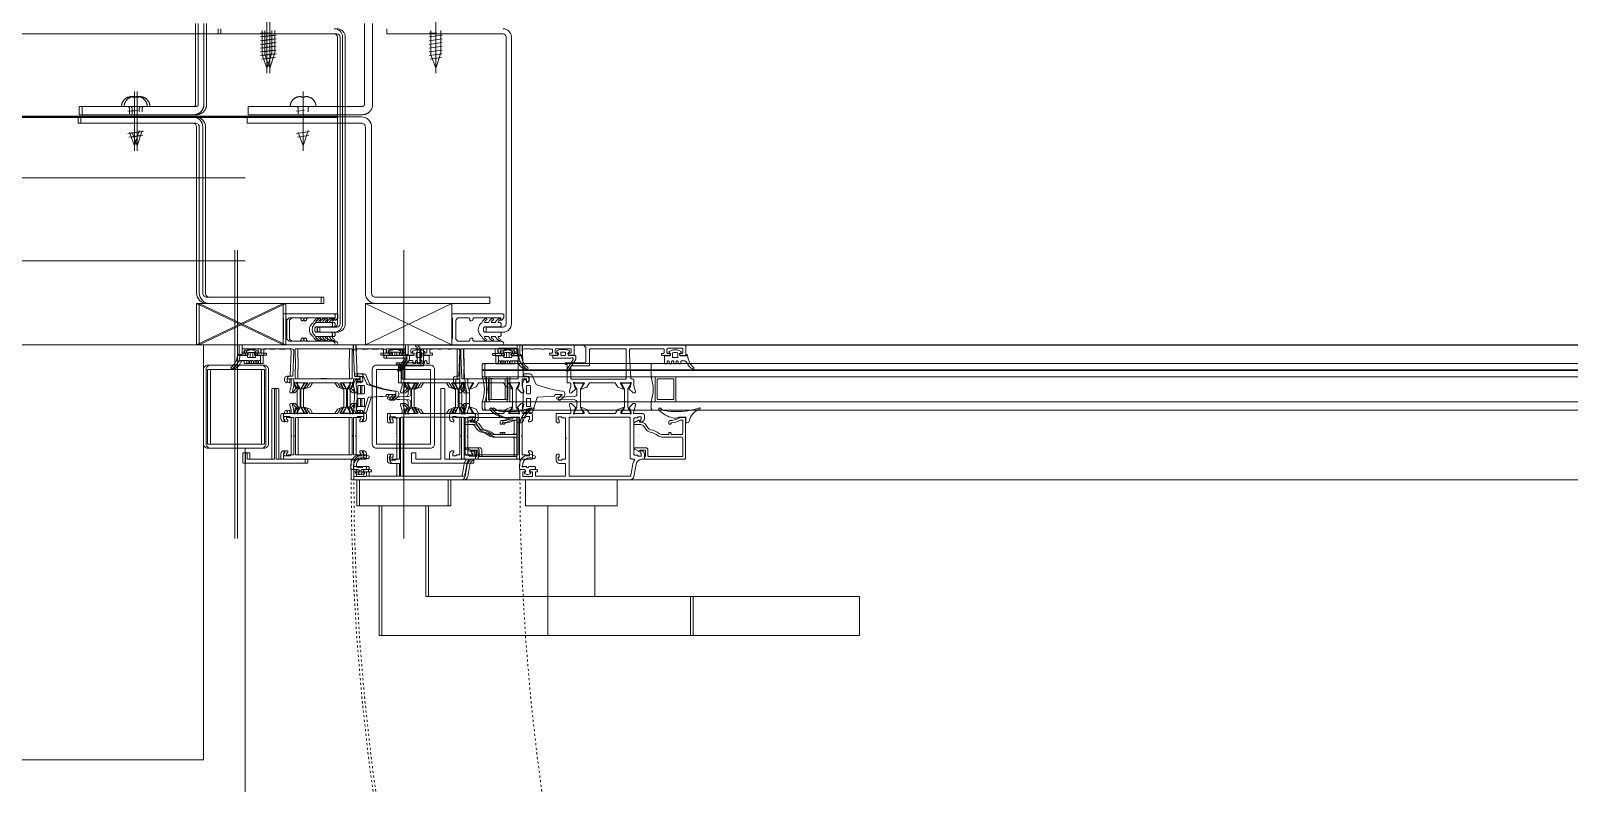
# Model space of a CAD drawing. Extents: x -1133 to 23780, y -1311 to 8245.
# Drawn here: x 20236.7 to 20310.8, y 2803.9 to 2840.2 of the extents above; entities that cross this region are included whole.
import ezdxf

# ---------------------------------------------------------------- set-up
doc = ezdxf.new("R2010")
doc.units = 0
doc.header["$MEASUREMENT"] = 0
doc.linetypes.add('DOT2', pattern=[0.125, 0, -0.125])
doc.layers.get('0').update_dxf_attribs({"color": 9, "lineweight": 9})
for name, color, linetype, lineweight in [('00', 9, 'Continuous', 9), ('06D', 9, 'Continuous', 9), ('10', 9, 'Continuous', 9), ('14', 9, 'Continuous', 9), ('15', 9, 'Continuous', 9), ('20', 9, 'DOT2', 9), ('33', 9, 'BATTING', 9), ('40B', 9, 'Continuous', 9), ('cam s', 8, 'Continuous', 9), ('profiller', 8, 'Continuous', 9)]:
    doc.layers.add(name, color=color, linetype=linetype, lineweight=lineweight)
doc.linetypes.add('BATTING', pattern='A,0.0001,-0.1,[134,ltypeshp.shx,S=0.1,R=0,X=-0.1,Y=0],-0.2,[134,ltypeshp.shx,S=0.1,R=180,X=0.1,Y=0],-0.1', length=0.4001)

# ---------------------------------------------------------------- blocks, each defined once
blk = doc.blocks.new('dsfsfsfsf')
at = {"layer": '06D'}
for points in [[(-1654.698, -7412.497, -0.220745), (-1655.008, -7413.09, 0.651907), (-1654.952, -7413.159, 0.176952), (-1654.66, -7412.844, -0.281357), (-1654.517, -7412.756), (-1654.436, -7412.756), (-1654.422, -7412.756), (-1654.415, -7412.756), (-1654.408, -7412.758), (-1654.4, -7412.761), (-1654.393, -7412.765), (-1654.387, -7412.771), (-1654.382, -7412.777), (-1654.378, -7412.784), (-1654.375, -7412.791), (-1654.372, -7412.806), (-1654.372, -7412.882), (-1654.372, -7412.885), (-1654.372, -7412.888), (-1654.37, -7412.89), (-1654.369, -7412.893), (-1654.367, -7412.896), (-1654.364, -7412.898), (-1654.361, -7412.9), (-1654.358, -7412.901), (-1654.352, -7412.902), (-1654.272, -7412.902), (-1654.27, -7412.901), (-1654.267, -7412.901), (-1654.264, -7412.9), (-1654.261, -7412.898), (-1654.258, -7412.896), (-1654.256, -7412.893), (-1654.254, -7412.89), (-1654.253, -7412.888), (-1654.252, -7412.882), (-1654.252, -7412.806), (-1654.252, -7412.799), (-1654.25, -7412.791), (-1654.247, -7412.784), (-1654.243, -7412.777), (-1654.238, -7412.771), (-1654.231, -7412.765), (-1654.224, -7412.761), (-1654.217, -7412.758), (-1654.202, -7412.756), (-1654.195, -7412.756), (-1654.188, -7412.758), (-1654.18, -7412.761), (-1654.173, -7412.765), (-1654.167, -7412.771), (-1654.162, -7412.777), (-1654.158, -7412.784), (-1654.155, -7412.791), (-1654.152, -7412.806), (-1654.152, -7412.882), (-1654.152, -7412.885), (-1654.152, -7412.888), (-1654.15, -7412.89), (-1654.149, -7412.893), (-1654.147, -7412.896), (-1654.144, -7412.898), (-1654.141, -7412.9), (-1654.138, -7412.901), (-1654.132, -7412.902), (-1654.052, -7412.902), (-1654.05, -7412.901), (-1654.047, -7412.901), (-1654.044, -7412.9), (-1654.041, -7412.898), (-1654.038, -7412.896), (-1654.036, -7412.893), (-1654.034, -7412.89), (-1654.033, -7412.888), (-1654.032, -7412.882), (-1654.032, -7412.806), (-1654.032, -7412.799), (-1654.03, -7412.791), (-1654.027, -7412.784), (-1654.023, -7412.777), (-1654.018, -7412.771), (-1654.011, -7412.765), (-1654.004, -7412.761), (-1653.997, -7412.758), (-1653.982, -7412.756), (-1653.975, -7412.756), (-1653.968, -7412.758), (-1653.96, -7412.761), (-1653.953, -7412.765), (-1653.947, -7412.771), (-1653.942, -7412.777), (-1653.938, -7412.784), (-1653.935, -7412.791), (-1653.932, -7412.806), (-1653.932, -7412.882), (-1653.932, -7412.885), (-1653.932, -7412.888), (-1653.93, -7412.89), (-1653.929, -7412.893), (-1653.927, -7412.896), (-1653.924, -7412.898), (-1653.921, -7412.9), (-1653.918, -7412.901), (-1653.912, -7412.902), (-1653.832, -7412.902), (-1653.83, -7412.901), (-1653.827, -7412.901), (-1653.824, -7412.9), (-1653.821, -7412.898), (-1653.818, -7412.896), (-1653.816, -7412.893), (-1653.814, -7412.89), (-1653.813, -7412.888), (-1653.812, -7412.882), (-1653.812, -7412.806), (-1653.812, -7412.799), (-1653.81, -7412.791), (-1653.807, -7412.784), (-1653.803, -7412.777), (-1653.798, -7412.771), (-1653.791, -7412.765), (-1653.784, -7412.761), (-1653.777, -7412.758), (-1653.762, -7412.756), (-1653.755, -7412.756), (-1653.748, -7412.758), (-1653.74, -7412.761), (-1653.733, -7412.765), (-1653.727, -7412.771), (-1653.722, -7412.777), (-1653.718, -7412.784), (-1653.715, -7412.791), (-1653.712, -7412.806), (-1653.712, -7412.882), (-1653.712, -7412.885), (-1653.712, -7412.888), (-1653.71, -7412.89), (-1653.709, -7412.893), (-1653.707, -7412.896), (-1653.704, -7412.898), (-1653.701, -7412.9), (-1653.698, -7412.901), (-1653.692, -7412.902), (-1653.612, -7412.902), (-1653.61, -7412.902), (-1653.607, -7412.901), (-1653.604, -7412.9), (-1653.601, -7412.898), (-1653.598, -7412.896), (-1653.596, -7412.893), (-1653.594, -7412.891), (-1653.593, -7412.888), (-1653.592, -7412.882), (-1653.592, -7412.544, 0.414214), (-1653.622, -7412.514), (-1653.854, -7412.514, -0.414214), (-1653.884, -7412.484), (-1653.884, -7412.419, -0.291535), (-1653.872, -7412.401), (-1653.824, -7412.38, 0.613042), (-1653.822, -7412.318), (-1653.941, -7412.255, 0.127095), (-1654.004, -7412.239), (-1654.204, -7412.239, 0.127095), (-1654.266, -7412.255), (-1654.375, -7412.312, 0.585233), (-1654.375, -7412.382), (-1654.328, -7412.406, -0.167811), (-1654.324, -7412.419), (-1654.324, -7412.484, -0.414214), (-1654.354, -7412.514), (-1654.649, -7412.514), (-1654.649, -7412.45, 0.394677), (-1654.698, -7412.497)], [(-1641.147, -7412.486, 0.220745), (-1640.837, -7413.08, -0.651907), (-1640.893, -7413.149, -0.176952), (-1641.185, -7412.833, 0.281357), (-1641.328, -7412.745), (-1641.409, -7412.745), (-1641.423, -7412.745), (-1641.43, -7412.746), (-1641.437, -7412.747), (-1641.445, -7412.75), (-1641.452, -7412.755), (-1641.458, -7412.76), (-1641.463, -7412.766), (-1641.468, -7412.773), (-1641.471, -7412.781), (-1641.473, -7412.795), (-1641.473, -7412.871), (-1641.473, -7412.874), (-1641.474, -7412.877), (-1641.475, -7412.88), (-1641.476, -7412.883), (-1641.479, -7412.885), (-1641.481, -7412.887), (-1641.484, -7412.889), (-1641.487, -7412.89), (-1641.493, -7412.891), (-1641.573, -7412.891), (-1641.576, -7412.891), (-1641.579, -7412.89), (-1641.582, -7412.889), (-1641.584, -7412.887), (-1641.587, -7412.885), (-1641.589, -7412.883), (-1641.591, -7412.88), (-1641.592, -7412.877), (-1641.593, -7412.871), (-1641.593, -7412.795), (-1641.593, -7412.788), (-1641.595, -7412.781), (-1641.598, -7412.773), (-1641.602, -7412.766), (-1641.607, -7412.76), (-1641.614, -7412.755), (-1641.621, -7412.75), (-1641.628, -7412.747), (-1641.643, -7412.745), (-1641.65, -7412.746), (-1641.657, -7412.747), (-1641.665, -7412.75), (-1641.672, -7412.755), (-1641.678, -7412.76), (-1641.683, -7412.766), (-1641.688, -7412.773), (-1641.691, -7412.781), (-1641.693, -7412.795), (-1641.693, -7412.871), (-1641.693, -7412.874), (-1641.694, -7412.877), (-1641.695, -7412.88), (-1641.696, -7412.883), (-1641.699, -7412.885), (-1641.701, -7412.887), (-1641.704, -7412.889), (-1641.707, -7412.89), (-1641.713, -7412.891), (-1641.793, -7412.891), (-1641.796, -7412.891), (-1641.799, -7412.89), (-1641.802, -7412.889), (-1641.804, -7412.887), (-1641.807, -7412.885), (-1641.809, -7412.883), (-1641.811, -7412.88), (-1641.812, -7412.877), (-1641.813, -7412.871), (-1641.813, -7412.795), (-1641.813, -7412.788), (-1641.815, -7412.781), (-1641.818, -7412.773), (-1641.822, -7412.766), (-1641.827, -7412.76), (-1641.834, -7412.755), (-1641.841, -7412.75), (-1641.848, -7412.747), (-1641.863, -7412.745), (-1641.87, -7412.746), (-1641.877, -7412.747), (-1641.885, -7412.75), (-1641.892, -7412.755), (-1641.898, -7412.76), (-1641.903, -7412.766), (-1641.908, -7412.773), (-1641.911, -7412.781), (-1641.913, -7412.795), (-1641.913, -7412.871), (-1641.913, -7412.874), (-1641.914, -7412.877), (-1641.915, -7412.88), (-1641.916, -7412.883), (-1641.919, -7412.885), (-1641.921, -7412.887), (-1641.924, -7412.889), (-1641.927, -7412.89), (-1641.933, -7412.891), (-1642.013, -7412.891), (-1642.016, -7412.891), (-1642.019, -7412.89), (-1642.022, -7412.889), (-1642.024, -7412.887), (-1642.027, -7412.885), (-1642.029, -7412.883), (-1642.031, -7412.88), (-1642.032, -7412.877), (-1642.033, -7412.871), (-1642.033, -7412.795), (-1642.033, -7412.788), (-1642.035, -7412.781), (-1642.038, -7412.773), (-1642.042, -7412.766), (-1642.047, -7412.76), (-1642.054, -7412.755), (-1642.061, -7412.75), (-1642.068, -7412.747), (-1642.083, -7412.745), (-1642.09, -7412.746), (-1642.097, -7412.747), (-1642.105, -7412.75), (-1642.112, -7412.755), (-1642.118, -7412.76), (-1642.123, -7412.766), (-1642.128, -7412.773), (-1642.131, -7412.781), (-1642.133, -7412.795), (-1642.133, -7412.871), (-1642.133, -7412.874), (-1642.134, -7412.877), (-1642.135, -7412.88), (-1642.136, -7412.883), (-1642.139, -7412.885), (-1642.141, -7412.887), (-1642.144, -7412.889), (-1642.147, -7412.89), (-1642.153, -7412.891), (-1642.233, -7412.891), (-1642.236, -7412.891), (-1642.239, -7412.89), (-1642.242, -7412.889), (-1642.244, -7412.887), (-1642.247, -7412.885), (-1642.249, -7412.883), (-1642.251, -7412.88), (-1642.252, -7412.877), (-1642.253, -7412.871), (-1642.253, -7412.533, -0.414214), (-1642.223, -7412.503), (-1641.992, -7412.503, 0.414214), (-1641.962, -7412.473), (-1641.962, -7412.408, 0.291535), (-1641.973, -7412.39), (-1642.021, -7412.37, -0.613042), (-1642.024, -7412.307), (-1641.905, -7412.244, -0.127095), (-1641.842, -7412.228), (-1641.642, -7412.228, -0.127095), (-1641.579, -7412.244), (-1641.47, -7412.302, -0.585233), (-1641.47, -7412.371), (-1641.517, -7412.396, 0.167811), (-1641.522, -7412.408), (-1641.522, -7412.473, 0.414214), (-1641.492, -7412.503), (-1641.197, -7412.503), (-1641.197, -7412.44, -0.394677), (-1641.147, -7412.486)], [(-1646.743, -7414.953, -0.081633), (-1646.743, -7413.973), (-1646.743, -7413.893, 0.104779), (-1646.759, -7413.82), (-1646.819, -7413.684, 0.296563), (-1646.837, -7413.673), (-1646.903, -7413.673, 0.414214), (-1646.933, -7413.703), (-1646.933, -7413.738, -0.414214), (-1646.958, -7413.763), (-1647.038, -7413.763, -0.414214), (-1647.063, -7413.738), (-1647.063, -7413.548, -0.414214), (-1647.028, -7413.513), (-1646.813, -7413.513, 0.414214), (-1646.793, -7413.493), (-1646.793, -7413.403, 0.414214), (-1646.813, -7413.383), (-1647.103, -7413.383, 0.285747), (-1647.193, -7413.438), (-1647.384, -7413.867, -0.189764), (-1647.438, -7413.916, -0.061836), (-1648.695, -7414.223, 0.380587), (-1648.783, -7414.323), (-1648.783, -7414.403, 0.203536), (-1648.753, -7414.474), (-1648.565, -7414.656, 0.999219), (-1648.482, -7414.569), (-1648.633, -7414.423, -0.950364), (-1648.635, -7414.383, -0.068684), (-1648.335, -7414.393, -0.364538), (-1648.293, -7414.443, 0.394287), (-1648.275, -7414.462), (-1647.472, -7414.518, -0.309555), (-1647.45, -7414.535), (-1647.231, -7415.237, 0.328426), (-1647.183, -7415.273), (-1647.088, -7415.273, 0.414214), (-1647.063, -7415.248), (-1647.063, -7415.188, -0.414214), (-1647.038, -7415.163), (-1646.958, -7415.163, -0.414214), (-1646.933, -7415.188), (-1646.933, -7415.223, 0.414214), (-1646.903, -7415.253), (-1646.837, -7415.253, 0.296563), (-1646.819, -7415.241), (-1646.759, -7415.106, 0.104779), (-1646.743, -7415.033), (-1646.743, -7414.953)]]:
    blk.add_lwpolyline(points, format="xyb", dxfattribs=at)
for points in [[(-1648.421, -7412.503, -0.414214), (-1648.456, -7412.468), (-1648.456, -7412.388, -0.186103), (-1648.452, -7412.378), (-1648.412, -7412.336, 0.501687), (-1648.423, -7412.272), (-1648.512, -7412.227, 0.118551), (-1648.591, -7412.208), (-1648.821, -7412.208, 0.118551), (-1648.901, -7412.227), (-1648.989, -7412.272, 0.501687), (-1649, -7412.336), (-1648.96, -7412.378, -0.186103), (-1648.956, -7412.388), (-1648.956, -7412.468, -0.414214), (-1648.991, -7412.503), (-1649.271, -7412.503, 0.414214), (-1649.311, -7412.543), (-1649.311, -7412.688, 0.176484), (-1649.3, -7412.72), (-1648.927, -7413.254, 0.940455), (-1648.863, -7413.206), (-1649.181, -7412.701, -0.992608), (-1649.081, -7412.635), (-1648.241, -7412.635, 0.414214), (-1648.201, -7412.595), (-1648.201, -7412.543, 0.414214), (-1648.241, -7412.503)], [(-1654.209, -7412.372, 0.359904), (-1654.234, -7412.402), (-1654.234, -7412.578, 0.414214), (-1654.204, -7412.608), (-1654.004, -7412.608, 0.414214), (-1653.974, -7412.578), (-1653.974, -7412.402, 0.359904), (-1653.998, -7412.372, 0.094739)], [(-1648.616, -7412.498, 0.414214), (-1648.591, -7412.473), (-1648.591, -7412.373, 0.414214), (-1648.616, -7412.348), (-1648.796, -7412.348, 0.414214), (-1648.821, -7412.373), (-1648.821, -7412.473, 0.414214), (-1648.796, -7412.498)], [(-1641.657, -7412.362, -0.359904), (-1641.633, -7412.391), (-1641.633, -7412.567, -0.414214), (-1641.663, -7412.597), (-1641.863, -7412.597, -0.414214), (-1641.893, -7412.567), (-1641.893, -7412.391, -0.359904), (-1641.868, -7412.362, -0.094739)], [(-1651.837, -7414.092), (-1651.944, -7413.905, -0.131652), (-1651.948, -7413.89), (-1651.948, -7413.865, -0.414214), (-1651.918, -7413.835), (-1651.558, -7413.835, -0.414214), (-1651.528, -7413.865), (-1651.528, -7413.89, -0.131652), (-1651.532, -7413.905), (-1651.64, -7414.092, 0.131652), (-1651.653, -7414.142), (-1651.653, -7414.988, 0.131652), (-1651.64, -7415.038), (-1651.532, -7415.224, -0.131652), (-1651.528, -7415.239), (-1651.528, -7415.265, -0.414214), (-1651.558, -7415.295), (-1651.918, -7415.295, -0.414214), (-1651.948, -7415.265), (-1651.948, -7415.239, -0.131652), (-1651.944, -7415.224), (-1651.837, -7415.038, 0.131652), (-1651.823, -7414.988), (-1651.823, -7414.142, 0.131652)], [(-1649.271, -7414.647, 0.403142), (-1649.367, -7414.747), (-1649.367, -7414.988, 0.131652), (-1649.353, -7415.038), (-1649.246, -7415.224, -0.131652), (-1649.242, -7415.239), (-1649.242, -7415.265, -0.414214), (-1649.272, -7415.295), (-1649.632, -7415.295, -0.414214), (-1649.662, -7415.265), (-1649.662, -7415.239, -0.131652), (-1649.658, -7415.224), (-1649.55, -7415.038, 0.131652), (-1649.537, -7414.988), (-1649.537, -7414.142, 0.131652), (-1649.55, -7414.092), (-1649.658, -7413.905, -0.131652), (-1649.662, -7413.89), (-1649.662, -7413.865, -0.414214), (-1649.632, -7413.835), (-1649.272, -7413.835, -0.414214), (-1649.242, -7413.865), (-1649.242, -7413.89, -0.131652), (-1649.246, -7413.905), (-1649.353, -7414.092, 0.131652), (-1649.367, -7414.142), (-1649.367, -7414.383, 0.403142), (-1649.271, -7414.482), (-1648.415, -7414.515, -0.962756), (-1648.415, -7414.615)], [(-1647.133, -7414.321, 0.414214), (-1647.103, -7414.351), (-1646.973, -7414.351, 0.414214), (-1646.943, -7414.321), (-1646.943, -7413.981, 0.414214), (-1646.973, -7413.951), (-1647.103, -7413.951, 0.414214), (-1647.133, -7413.981)], [(-1646.271, -7414.978, 0.131652), (-1646.258, -7415.028), (-1646.151, -7415.215, -0.131652), (-1646.146, -7415.23), (-1646.146, -7415.255, -0.414214), (-1646.176, -7415.285), (-1646.536, -7415.285, -0.414214), (-1646.566, -7415.255), (-1646.566, -7415.23, -0.131652), (-1646.562, -7415.215), (-1646.455, -7415.028, 0.131652), (-1646.441, -7414.978), (-1646.441, -7414.132, 0.131652), (-1646.455, -7414.082), (-1646.562, -7413.895, -0.131652), (-1646.566, -7413.88), (-1646.566, -7413.855, -0.414214), (-1646.536, -7413.825), (-1646.176, -7413.825, -0.414214), (-1646.146, -7413.855), (-1646.146, -7413.88, -0.131652), (-1646.151, -7413.895), (-1646.258, -7414.082, 0.131652), (-1646.271, -7414.132)], [(-1644.201, -7414.978, -0.131652), (-1644.214, -7415.028), (-1644.322, -7415.215, 0.131652), (-1644.326, -7415.23), (-1644.326, -7415.255, 0.414214), (-1644.296, -7415.285), (-1643.936, -7415.285, 0.414214), (-1643.906, -7415.255), (-1643.906, -7415.23, 0.131652), (-1643.91, -7415.215), (-1644.017, -7415.028, -0.131652), (-1644.031, -7414.978), (-1644.031, -7414.132, -0.131652), (-1644.017, -7414.082), (-1643.91, -7413.895, 0.131652), (-1643.906, -7413.88), (-1643.906, -7413.855, 0.414214), (-1643.936, -7413.825), (-1644.296, -7413.825, 0.414214), (-1644.326, -7413.855), (-1644.326, -7413.88, 0.131652), (-1644.322, -7413.895), (-1644.214, -7414.082, -0.131652), (-1644.201, -7414.132)], [(-1654.611, -7415.505), (-1654.611, -7415.725, -0.414214), (-1654.641, -7415.755), (-1654.679, -7415.755, -0.356389), (-1654.777, -7415.675, 0.262181), (-1655.291, -7415.082, -0.316752), (-1655.311, -7415.054, -0.499585), (-1655.272, -7415.025, 0.048291), (-1654.717, -7415.166, 0.086497), (-1653.618, -7415.163, 0.16681), (-1653.39, -7415.052, -0.169383), (-1653.37, -7415.038), (-1653.357, -7415.035, -0.513067), (-1653.31, -7415.101, -0.159858), (-1653.885, -7415.481, -0.178819), (-1654.251, -7415.499), (-1654.271, -7415.488, 0.13005), (-1654.32, -7415.475), (-1654.581, -7415.475, 0.414214)], [(-1647.133, -7414.941, 0.414214), (-1647.103, -7414.971), (-1646.973, -7414.971, 0.414214), (-1646.943, -7414.941), (-1646.943, -7414.601, 0.414214), (-1646.973, -7414.571), (-1647.103, -7414.571, 0.414214), (-1647.133, -7414.601)], [(-1646.837, -7418.126), (-1646.897, -7418.126), (-1646.897, -7418.046, -0.236068), (-1646.817, -7418.006), (-1646.652, -7418.006, 0.414214), (-1646.602, -7417.956), (-1646.602, -7417.785, 0.557109), (-1647.325, -7417.337, 0.284432), (-1647.367, -7417.404, 0.557109), (-1647.258, -7417.471, -0.59685), (-1646.755, -7417.826, -2.161979), (-1646.789, -7417.856), (-1646.932, -7417.856, -1), (-1647.052, -7417.856), (-1647.317, -7417.856, 0.414214), (-1647.367, -7417.906), (-1647.367, -7417.956, 0.414214), (-1647.317, -7418.006), (-1647.167, -7418.006, -0.236068), (-1647.087, -7418.046), (-1647.087, -7418.126), (-1647.147, -7418.126), (-1647.147, -7418.16, 0.323522), (-1647.112, -7418.207), (-1647.019, -7418.238, 0.019238), (-1647.012, -7418.24), (-1646.972, -7418.24, 0.019238), (-1646.964, -7418.238), (-1646.871, -7418.207, 0.323522), (-1646.837, -7418.16)]]:
    blk.add_lwpolyline(points, format="xyb", close=True, dxfattribs=at)
blk.add_arc((-1651.191, -7414.134), 1.85, 161.07536, 198.92464, dxfattribs=at)
at = {"layer": '10'}
for p, q in [((-1654.141, -7413.534), (-1654.141, -7414.734)), ((-1653.141, -7413.534), (-1653.141, -7414.734))]:
    blk.add_line(p, q, dxfattribs=at)
at = {"layer": '10', "ltscale": 0.5}
for points in [[(-1651.997, -7413.628, 0.459137), (-1651.961, -7413.6), (-1651.907, -7412.506), (-1651.907, -7412.236, 0.414214), (-1651.957, -7412.186), (-1653.537, -7412.186, 0.414214), (-1653.567, -7412.216), (-1653.567, -7412.376, 0.414214), (-1653.537, -7412.406), (-1653.437, -7412.406), (-1653.437, -7412.456, -0.414214), (-1653.487, -7412.506), (-1653.797, -7412.506, -0.414214), (-1653.867, -7412.436), (-1653.867, -7412.416, -0.414214), (-1653.857, -7412.406), (-1653.757, -7412.406, 0.414214), (-1653.707, -7412.356), (-1653.707, -7412.206, 0.414214), (-1653.757, -7412.156), (-1654.427, -7412.156, 0.414214), (-1654.477, -7412.206), (-1654.477, -7412.356, 0.414214), (-1654.427, -7412.406), (-1654.327, -7412.406, -0.414214), (-1654.317, -7412.416), (-1654.317, -7412.436, -0.414214), (-1654.387, -7412.506), (-1654.607, -7412.506, -0.414214), (-1654.617, -7412.496), (-1654.617, -7412.016, -0.414214), (-1654.607, -7412.006), (-1649.742, -7412.006, -0.535184), (-1649.719, -7412.041), (-1649.737, -7412.084), (-1649.767, -7412.084, 0.414214), (-1649.797, -7412.114), (-1649.797, -7412.826, 0.414214), (-1649.767, -7412.856), (-1648.822, -7412.856, -0.535184), (-1648.799, -7412.891), (-1648.809, -7412.916, -0.302776), (-1648.837, -7412.934), (-1648.867, -7412.934, 0.414214), (-1648.897, -7412.964), (-1648.897, -7413.796, -0.414214), (-1648.927, -7413.826), (-1649.045, -7413.826, 0.414214), (-1649.075, -7413.856), (-1649.075, -7413.972), (-1649.006, -7414.233, -0.700084), (-1649.113, -7414.308), (-1649.131, -7414.295), (-1649.302, -7414.123, -0.607471), (-1649.287, -7414.062, 0.283637), (-1649.264, -7414.041), (-1649.215, -7413.857, 1.229391), (-1649.265, -7413.826), (-1649.739, -7413.826), (-1649.577, -7414.093, -0.859449), (-1649.607, -7414.118), (-1649.852, -7414.026), (-1649.974, -7413.826), (-1651.218, -7413.826), (-1651.34, -7414.026), (-1651.585, -7414.118, -0.859449), (-1651.615, -7414.093), (-1651.453, -7413.826), (-1651.927, -7413.826, 1.229391), (-1651.977, -7413.857), (-1651.928, -7414.041, 0.283637), (-1651.906, -7414.062, -0.607471), (-1651.89, -7414.123), (-1652.061, -7414.295), (-1652.079, -7414.308, -0.700084), (-1652.187, -7414.233), (-1652.117, -7413.972), (-1652.117, -7413.726, -0.474196), (-1651.997, -7413.628)], [(-1643.316, -7415.296, -0.414222), (-1643.236, -7415.376), (-1643.236, -7415.546, -0.414214), (-1643.386, -7415.696), (-1643.426, -7415.696, -0.414214), (-1643.436, -7415.686), (-1643.436, -7415.626, -0.366034), (-1643.411, -7415.596, 0.365977), (-1643.386, -7415.566), (-1643.386, -7415.476, 0.414214), (-1643.416, -7415.446), (-1643.526, -7415.446, 0.365977), (-1643.556, -7415.471, -0.365977), (-1643.585, -7415.496), (-1643.706, -7415.496, 0.414214), (-1643.736, -7415.526), (-1643.736, -7416.366), (-1643.766, -7416.396), (-1643.736, -7416.426), (-1643.736, -7417.266, 0.414214), (-1643.706, -7417.296), (-1643.585, -7417.296, -0.365977), (-1643.556, -7417.321, 0.365977), (-1643.526, -7417.346), (-1643.416, -7417.346, 0.414214), (-1643.386, -7417.316), (-1643.386, -7417.226, 0.365977), (-1643.411, -7417.197, -0.366034), (-1643.436, -7417.167), (-1643.436, -7417.106, -0.414214), (-1643.426, -7417.096), (-1643.386, -7417.096, -0.414214), (-1643.236, -7417.246), (-1643.236, -7417.486, -0.414214), (-1643.246, -7417.496), (-1647.226, -7417.496, -0.414214), (-1647.236, -7417.486), (-1647.236, -7417.246, -0.414214), (-1647.086, -7417.096), (-1647.046, -7417.096, -0.414214), (-1647.036, -7417.106), (-1647.036, -7417.167, -0.366034), (-1647.061, -7417.197, 0.365977), (-1647.086, -7417.226), (-1647.086, -7417.316, 0.414214), (-1647.056, -7417.346), (-1646.946, -7417.346, 0.365977), (-1646.916, -7417.321, -0.365977), (-1646.887, -7417.296), (-1646.766, -7417.296, 0.414214), (-1646.736, -7417.266), (-1646.736, -7416.426), (-1646.706, -7416.396), (-1646.736, -7416.366), (-1646.736, -7415.526, 0.414214), (-1646.766, -7415.496), (-1646.887, -7415.496, -0.365977), (-1646.916, -7415.471, 0.365977), (-1646.946, -7415.446), (-1647.056, -7415.446, 0.414214), (-1647.086, -7415.476), (-1647.086, -7415.566, 0.365977), (-1647.061, -7415.596, -0.366034), (-1647.036, -7415.626), (-1647.036, -7415.686, -0.414214), (-1647.046, -7415.696), (-1647.086, -7415.696, -0.414214), (-1647.236, -7415.546), (-1647.236, -7415.376, -0.414214), (-1647.156, -7415.296), (-1647.086, -7415.296, 0.414214), (-1647.056, -7415.266), (-1647.056, -7415.246, -0.414214), (-1646.956, -7415.146), (-1646.946, -7415.146, -0.414214), (-1646.936, -7415.156), (-1646.936, -7415.266, 0.414214), (-1646.906, -7415.296), (-1646.766, -7415.296, 0.414214), (-1646.736, -7415.266), (-1646.736, -7415.151), (-1646.806, -7414.89, -0.700084), (-1646.698, -7414.815), (-1646.68, -7414.827), (-1646.509, -7415, -0.607471), (-1646.525, -7415.06, 0.283637), (-1646.547, -7415.082), (-1646.597, -7415.266, 1.229391), (-1646.546, -7415.296), (-1646.072, -7415.296), (-1646.234, -7415.032, -0.713664), (-1646.209, -7415.003), (-1645.96, -7415.097), (-1645.838, -7415.296), (-1644.634, -7415.296), (-1644.512, -7415.097), (-1644.263, -7415.003, -0.713664), (-1644.238, -7415.032), (-1644.4, -7415.296), (-1643.926, -7415.296, 1.229391), (-1643.875, -7415.266), (-1643.925, -7415.082, 0.283637), (-1643.947, -7415.06, -0.607471), (-1643.963, -7415), (-1643.792, -7414.827), (-1643.774, -7414.815, -0.700084), (-1643.666, -7414.89), (-1643.736, -7415.151), (-1643.736, -7415.266, 0.414214), (-1643.706, -7415.296), (-1643.566, -7415.296, 0.414214), (-1643.536, -7415.266), (-1643.536, -7415.156, -0.414214), (-1643.526, -7415.146), (-1643.516, -7415.146, -0.414214), (-1643.416, -7415.246), (-1643.416, -7415.266, 0.414214), (-1643.386, -7415.296), (-1643.316, -7415.296)]]:
    blk.add_lwpolyline(points, format="xyb", dxfattribs=at)
for points in [[(-1649.967, -7413.006), (-1649.127, -7413.006, -0.414214), (-1649.077, -7413.056), (-1649.077, -7413.596, -0.414214), (-1649.127, -7413.646), (-1651.687, -7413.646, -0.414214), (-1651.737, -7413.596), (-1651.737, -7412.186), (-1650.027, -7412.186, -0.414214), (-1649.977, -7412.236), (-1649.977, -7412.996, 0.414214)], [(-1648.056, -7412.196), (-1648.056, -7412.186), (-1647.789, -7412.186), (-1647.789, -7412.196), (-1647.639, -7412.196), (-1647.639, -7412.186), (-1647.309, -7412.186), (-1647.309, -7412.196), (-1647.159, -7412.196), (-1647.159, -7412.186), (-1646.84, -7412.186, -0.425337), (-1646.74, -7412.29), (-1646.785, -7413.478, -0.403083), (-1646.815, -7413.506), (-1646.936, -7413.506, 0.414214), (-1647.056, -7413.626), (-1647.056, -7413.716, 0.414214), (-1646.956, -7413.816), (-1646.946, -7413.816, 0.414214), (-1646.936, -7413.806), (-1646.936, -7413.656, -0.414214), (-1646.906, -7413.626), (-1646.766, -7413.626, -0.414214), (-1646.736, -7413.656), (-1646.736, -7413.962), (-1646.806, -7414.223, 0.700084), (-1646.698, -7414.298), (-1646.68, -7414.285), (-1646.509, -7414.113, 0.607471), (-1646.525, -7414.052, -0.283637), (-1646.547, -7414.031), (-1646.597, -7413.847, -1.229391), (-1646.546, -7413.816), (-1646.072, -7413.816), (-1646.235, -7414.083, 0.859449), (-1646.204, -7414.108), (-1645.96, -7414.016), (-1645.838, -7413.816), (-1644.634, -7413.816), (-1644.512, -7414.016), (-1644.268, -7414.108, 0.859449), (-1644.237, -7414.083), (-1644.4, -7413.816), (-1643.926, -7413.816, -1.229391), (-1643.875, -7413.847), (-1643.925, -7414.031, -0.283637), (-1643.947, -7414.052, 0.607471), (-1643.963, -7414.113), (-1643.792, -7414.285), (-1643.774, -7414.298, 0.700084), (-1643.666, -7414.223), (-1643.736, -7413.962), (-1643.736, -7413.656, -0.414214), (-1643.706, -7413.626), (-1643.566, -7413.626, -0.414214), (-1643.536, -7413.656), (-1643.536, -7413.806, 0.414214), (-1643.526, -7413.816), (-1643.516, -7413.816, 0.414214), (-1643.416, -7413.716), (-1643.416, -7413.626, 0.414214), (-1643.536, -7413.506), (-1643.657, -7413.506, -0.403083), (-1643.687, -7413.478), (-1643.732, -7412.29, -0.425337), (-1643.632, -7412.186), (-1643.313, -7412.186), (-1643.313, -7412.196), (-1643.163, -7412.196), (-1643.163, -7412.186), (-1642.833, -7412.186), (-1642.833, -7412.196), (-1642.683, -7412.196), (-1642.683, -7412.186), (-1642.416, -7412.186), (-1642.416, -7412.196), (-1642.286, -7412.196), (-1642.286, -7412.366, -0.414214), (-1642.316, -7412.396), (-1642.416, -7412.396), (-1642.416, -7412.446, 0.414214), (-1642.366, -7412.496), (-1642.056, -7412.496, 0.414214), (-1641.986, -7412.426), (-1641.986, -7412.406, 0.414214), (-1641.996, -7412.396), (-1642.096, -7412.396, -0.414214), (-1642.146, -7412.346), (-1642.146, -7412.226, -0.414214), (-1642.096, -7412.176), (-1641.426, -7412.176, -0.414214), (-1641.376, -7412.226), (-1641.376, -7412.346, -0.414214), (-1641.426, -7412.396), (-1641.526, -7412.396, 0.414214), (-1641.536, -7412.406), (-1641.536, -7412.426, 0.414214), (-1641.466, -7412.496), (-1641.246, -7412.496, 0.414214), (-1641.236, -7412.486), (-1641.236, -7412.006, 0.414214), (-1641.246, -7411.996), (-1649.226, -7411.996, 0.414214), (-1649.236, -7412.006), (-1649.236, -7412.486, 0.414214), (-1649.226, -7412.496), (-1649.006, -7412.496, 0.414214), (-1648.936, -7412.426), (-1648.936, -7412.406, 0.414214), (-1648.946, -7412.396), (-1649.046, -7412.396, -0.414214), (-1649.096, -7412.346), (-1649.096, -7412.226, -0.414214), (-1649.046, -7412.176), (-1648.376, -7412.176, -0.414214), (-1648.326, -7412.226), (-1648.326, -7412.346, -0.414214), (-1648.376, -7412.396), (-1648.476, -7412.396, 0.414214), (-1648.486, -7412.406), (-1648.486, -7412.426, 0.414214), (-1648.416, -7412.496), (-1648.106, -7412.496, 0.414214), (-1648.056, -7412.446), (-1648.056, -7412.396), (-1648.156, -7412.396, -0.414214), (-1648.186, -7412.366), (-1648.186, -7412.196)], [(-1644.407, -7417.666), (-1644.407, -7417.526, -0.414214), (-1644.377, -7417.496), (-1643.007, -7417.496), (-1643.007, -7414.126, -0.414214), (-1642.977, -7414.096), (-1642.837, -7414.096, -0.414214), (-1642.807, -7414.126), (-1642.807, -7417.496), (-1641.607, -7417.496), (-1641.607, -7417.226, -0.414214), (-1641.577, -7417.196), (-1641.437, -7417.196, -0.414214), (-1641.407, -7417.226), (-1641.407, -7417.666, -0.414214), (-1641.437, -7417.696), (-1644.377, -7417.696, -0.414214)], [(-1652.268, -7415.506, -0.365977), (-1652.297, -7415.481, 0.365977), (-1652.327, -7415.456), (-1652.437, -7415.456, 0.414214), (-1652.467, -7415.486), (-1652.467, -7415.576, 0.365977), (-1652.442, -7415.606, -0.366034), (-1652.417, -7415.636), (-1652.417, -7415.696, -0.414214), (-1652.427, -7415.706), (-1652.467, -7415.706, -0.414214), (-1652.617, -7415.556), (-1652.617, -7415.386, -0.414214), (-1652.537, -7415.306), (-1652.117, -7415.306, 0.493043), (-1652.088, -7415.269), (-1652.187, -7414.9, -0.700084), (-1652.079, -7414.825), (-1652.061, -7414.837), (-1651.89, -7415.01, -0.607471), (-1651.906, -7415.07, 0.283637), (-1651.928, -7415.092), (-1651.977, -7415.276, 1.229391), (-1651.927, -7415.306), (-1651.506, -7415.306, 0.585524), (-1651.481, -7415.261), (-1651.614, -7415.042, -0.713664), (-1651.59, -7415.013), (-1651.34, -7415.107), (-1651.227, -7415.292, 0.261412), (-1651.202, -7415.306), (-1649.99, -7415.306, 0.261412), (-1649.965, -7415.292), (-1649.852, -7415.107), (-1649.602, -7415.013, -0.713664), (-1649.578, -7415.042), (-1649.711, -7415.261, 0.585524), (-1649.686, -7415.306), (-1649.265, -7415.306, 1.229391), (-1649.215, -7415.276), (-1649.264, -7415.092, 0.283637), (-1649.287, -7415.07, -0.607471), (-1649.302, -7415.01), (-1649.131, -7414.837), (-1649.113, -7414.825, -0.700084), (-1649.006, -7414.9), (-1649.075, -7415.161), (-1649.075, -7415.276, 0.414214), (-1649.045, -7415.306), (-1648.397, -7415.306, -0.414214), (-1648.367, -7415.336), (-1648.367, -7415.656, -0.414222), (-1648.467, -7415.756), (-1648.507, -7415.756, -0.414214), (-1648.517, -7415.746), (-1648.517, -7415.636, -0.366034), (-1648.492, -7415.606, 0.365977), (-1648.467, -7415.576), (-1648.467, -7415.486, 0.414214), (-1648.497, -7415.456), (-1648.607, -7415.456, 0.365977), (-1648.636, -7415.481, -0.365977), (-1648.666, -7415.506), (-1648.787, -7415.506, 0.414214), (-1648.817, -7415.536), (-1648.817, -7416.476), (-1648.847, -7416.506), (-1648.817, -7416.536), (-1648.817, -7417.476, 0.414214), (-1648.787, -7417.506), (-1648.666, -7417.506, -0.365977), (-1648.636, -7417.531, 0.365977), (-1648.607, -7417.556), (-1648.497, -7417.556, 0.414214), (-1648.467, -7417.526), (-1648.467, -7417.436, 0.365977), (-1648.492, -7417.407, -0.366034), (-1648.517, -7417.377), (-1648.517, -7417.266, -0.414214), (-1648.507, -7417.256), (-1648.467, -7417.256, -0.414214), (-1648.367, -7417.356), (-1648.367, -7417.556, -0.414214), (-1648.517, -7417.706), (-1648.787, -7417.706, 0.414214), (-1648.817, -7417.736), (-1648.817, -7418.296, 0.414214), (-1648.787, -7418.326), (-1647.397, -7418.326, 0.414214), (-1647.367, -7418.296), (-1647.367, -7418.136, 0.414214), (-1647.397, -7418.106), (-1647.467, -7418.106), (-1647.467, -7418.056, -0.414214), (-1647.417, -7418.006), (-1647.162, -7418.006, -0.414214), (-1647.092, -7418.076), (-1647.092, -7418.096, -0.414214), (-1647.102, -7418.106), (-1647.177, -7418.106, 0.414214), (-1647.227, -7418.156), (-1647.227, -7418.296, 0.414214), (-1647.177, -7418.346), (-1646.807, -7418.346, 0.414214), (-1646.757, -7418.296), (-1646.757, -7418.156, 0.414214), (-1646.807, -7418.106), (-1646.882, -7418.106, -0.414214), (-1646.892, -7418.096), (-1646.892, -7418.076, -0.414214), (-1646.822, -7418.006), (-1646.647, -7418.006, -0.414214), (-1646.617, -7418.036), (-1646.617, -7418.476, -0.414214), (-1646.647, -7418.506), (-1651.917, -7418.506, -0.363975), (-1652.114, -7418.341), (-1652.217, -7417.754, 0.36397), (-1652.513, -7417.506), (-1652.587, -7417.506, -0.414214), (-1652.617, -7417.476), (-1652.617, -7417.256, -0.414214), (-1652.467, -7417.106), (-1652.427, -7417.106, -0.414214), (-1652.417, -7417.116), (-1652.417, -7417.177, -0.366034), (-1652.442, -7417.207, 0.365977), (-1652.467, -7417.236), (-1652.467, -7417.326, 0.414214), (-1652.437, -7417.356), (-1652.327, -7417.356, 0.365977), (-1652.297, -7417.331, -0.365977), (-1652.268, -7417.306), (-1652.147, -7417.306, 0.414214), (-1652.117, -7417.276), (-1652.117, -7416.436), (-1652.087, -7416.406), (-1652.117, -7416.376), (-1652.117, -7415.536, 0.414214), (-1652.147, -7415.506)], [(-1653.798, -7416.286), (-1653.798, -7416.246, 0.414214), (-1653.828, -7416.216), (-1653.868, -7416.216, 0.414214), (-1653.898, -7416.246), (-1653.898, -7416.266, -0.414214), (-1653.948, -7416.316), (-1654.378, -7416.316, -0.414214), (-1654.478, -7416.216), (-1654.478, -7415.666, -0.414214), (-1654.428, -7415.616), (-1654.376, -7415.616, -0.127567), (-1654.342, -7415.625, 0.09888), (-1653.924, -7415.759, -0.367727), (-1653.898, -7415.788, 0.399482), (-1653.868, -7415.816), (-1653.828, -7415.816, 0.414214), (-1653.798, -7415.786), (-1653.798, -7415.695, 0.400329), (-1653.845, -7415.645, -0.114933), (-1654.282, -7415.521, 0.127017), (-1654.379, -7415.496), (-1654.568, -7415.496, 0.414214), (-1654.598, -7415.526), (-1654.598, -7417.466, 0.414214), (-1654.568, -7417.496), (-1652.648, -7417.496, 0.414214), (-1652.618, -7417.466), (-1652.618, -7417.406, 0.414214), (-1652.648, -7417.376), (-1652.668, -7417.376), (-1652.668, -7417.076), (-1652.398, -7417.076), (-1652.377, -7417.111, 0.414214), (-1652.336, -7417.122), (-1652.166, -7417.024, 0.767327), (-1652.184, -7416.956), (-1652.688, -7416.956, 0.414214), (-1652.788, -7417.056), (-1652.788, -7417.326, -0.414214), (-1652.838, -7417.376), (-1654.428, -7417.376, -0.414214), (-1654.478, -7417.326), (-1654.478, -7416.536, -0.414214), (-1654.378, -7416.436), (-1653.464, -7416.436, 0.172094), (-1653.262, -7416.364, -0.126051), (-1652.902, -7416.199, 0.197455), (-1652.697, -7416.067), (-1652.589, -7415.913, -0.244698), (-1652.441, -7415.836), (-1652.162, -7415.836, 0.767327), (-1652.135, -7415.735), (-1652.333, -7415.62, 0.57735), (-1652.378, -7415.646), (-1652.378, -7415.716), (-1652.441, -7415.716, 0.244698), (-1652.687, -7415.844), (-1652.79, -7415.999, -0.197455), (-1652.918, -7416.081, 0.126051), (-1653.333, -7416.271, -0.178336), (-1653.464, -7416.316), (-1653.768, -7416.316, -0.414214)], [(-1651.916, -7418.326, -0.207097), (-1651.967, -7418.304), (-1651.967, -7418.206), (-1651.985, -7418.206), (-1652.069, -7417.728, 0.106114), (-1652.141, -7417.553, -0.602221), (-1652.116, -7417.506), (-1652.067, -7417.506, 0.162278), (-1652.007, -7417.486), (-1651.967, -7417.486, 0.414214), (-1651.937, -7417.456), (-1651.937, -7415.536, -0.414214), (-1651.887, -7415.486), (-1649.047, -7415.486, -0.414214), (-1648.997, -7415.536), (-1648.997, -7418.326)]]:
    blk.add_lwpolyline(points, format="xyb", close=True, dxfattribs=at)
for points in [[(-1646.546, -7413.626), (-1646.546, -7413.156), (-1646.536, -7413.156), (-1646.536, -7412.656), (-1646.546, -7412.656), (-1646.546, -7412.186), (-1643.926, -7412.186), (-1643.926, -7412.656), (-1643.936, -7412.656), (-1643.936, -7413.156), (-1643.926, -7413.156), (-1643.926, -7413.626), (-1645.161, -7413.626), (-1645.161, -7413.606), (-1645.311, -7413.606), (-1645.311, -7413.626)], [(-1646.536, -7415.496), (-1646.536, -7417.296), (-1643.936, -7417.296), (-1643.936, -7415.496)]]:
    blk.add_lwpolyline(points, close=True, dxfattribs=at)
at = {"layer": '10'}
for points in [[(-1639.512, -7416.772, -0.414214), (-1639.712, -7416.972), (-1642.312, -7416.972, -0.414214), (-1642.512, -7416.772), (-1642.512, -7413.172, -0.414214), (-1642.312, -7412.972), (-1639.712, -7412.972, -0.414214), (-1639.512, -7413.172)], [(-1653.241, -7413.664, 0.414214), (-1653.271, -7413.634), (-1654.011, -7413.634, 0.414214), (-1654.041, -7413.664), (-1654.041, -7414.604, 0.414214), (-1654.011, -7414.634), (-1653.271, -7414.634, 0.414214), (-1653.241, -7414.604)]]:
    blk.add_lwpolyline(points, format="xyb", close=True, dxfattribs=at)
blk.add_lwpolyline([(-1639.712, -7416.772), (-1639.712, -7413.172), (-1642.312, -7413.172), (-1642.312, -7416.772)], close=True, dxfattribs=at)
at = {"layer": '15'}
for p, q in [((-1655.716, -7412.896), (-1652.991, -7412.896)), ((-1652.941, -7412.946), (-1652.991, -7412.896)), ((-1652.941, -7412.946), (-1652.941, -7413.534)), ((-1655.716, -7413.196), (-1652.941, -7413.196)), ((-1655.716, -7413.234), (-1652.941, -7413.234)), ((-1655.716, -7413.534), (-1652.941, -7413.534)), ((-1655.716, -7414.734), (-1652.941, -7414.734)), ((-1655.716, -7415.134), (-1652.991, -7415.134)), ((-1655.716, -7415.134), (-1653.447, -7415.134)), ((-1652.941, -7415.084), (-1652.991, -7415.134)), ((-1652.941, -7414.734), (-1652.941, -7415.084))]:
    blk.add_line(p, q, dxfattribs=at)
at = {"layer": 'profiller', "lineweight": 25, "ltscale": 0.5}
blk.add_line((-1646.74, -7412.291), (-1646.74, -7411.995), dxfattribs=at)
blk.add_arc((-1648.497, -7417.426), 0.03, 0, 80.40593, dxfattribs=at)
blk = doc.blocks.new('audi-pencerekenar-kosebent')
for p, q in [((0.565, 15.979), (0.565, 13.111)), ((-1.795, 15.249), (-1.795, 14.999)), ((3.805, 14.999), (-1.795, 14.999)), ((0.608, 15.052), (0.25, 15.03)), ((0.88, 14.94), (0.25, 14.85)), ((0.325, 15.16), (0.325, 15.074)), ((0.325, 15.074), (0.325, 14.894)), ((0.325, 14.894), (0.325, 14.714)), ((0.805, 15.16), (0.805, 14.984)), ((0.805, 14.984), (0.805, 14.804)), ((3.955, 1.015), (3.955, 14.849)), ((4.205, 1.015), (4.205, 14.849)), ((0.88, 14.76), (0.25, 14.67)), ((0.88, 14.58), (0.25, 14.49)), ((0.88, 14.4), (0.25, 14.31)), ((0.88, 14.22), (0.25, 14.13)), ((0.325, 14.714), (0.325, 14.534)), ((0.325, 14.534), (0.325, 14.354)), ((0.325, 14.354), (0.325, 14.174)), ((0.325, 14.174), (0.325, 13.994)), ((0.805, 14.084), (0.565, 13.35)), ((0.805, 14.804), (0.805, 14.624)), ((0.805, 14.624), (0.805, 14.444)), ((0.805, 14.444), (0.805, 14.264)), ((0.805, 14.264), (0.805, 14.084)), ((0.88, 14.04), (0.25, 13.95)), ((0.837, 13.854), (0.294, 13.777)), ((0.325, 13.994), (0.565, 13.35)), ((-2.825, 0), (-2.825, 1.999)), ((1.345, 1.999), (1.345, 0)), ((1.345, 1.3), (1.345, 1.5)), ((1.345, 1.5), (3.795, 1.5)), ((3.795, 1.5), (3.845, 1.45)), ((1.365, 1.3), (1.345, 1.3)), ((1.365, 0.3), (1.365, 1.3)), ((1.625, 1.3), (1.525, 1.2)), ((1.525, 1.2), (1.525, 0.28)), ((2.155, 1.3), (1.625, 1.3)), ((2.205, 1.25), (2.155, 1.3)), ((2.205, 1.19), (2.205, 1.25)), ((2.255, 1.14), (2.205, 1.19)), ((2.345, 1.19), (2.255, 1.14)), ((2.395, 1.3), (2.345, 1.25)), ((2.345, 1.25), (2.345, 1.19)), ((3.695, 1.3), (2.395, 1.3)), ((2.62, 0.816), (2.613, 0.765)), ((2.613, 0.765), (2.613, 0.714)), ((2.633, 0.866), (2.62, 0.816)), ((2.652, 0.913), (2.633, 0.866)), ((2.677, 0.958), (2.652, 0.913)), ((2.708, 0.999), (2.677, 0.958)), ((2.743, 1.036), (2.708, 0.999)), ((2.783, 1.068), (2.743, 1.036)), ((2.831, 1.17), (2.783, 1.068)), ((2.952, 1.274), (2.831, 1.17)), ((2.867, 0.82), (2.917, 0.87)), ((2.867, 0.66), (2.867, 0.82)), ((2.909, 1.103), (2.946, 1.162)), ((2.909, 1.093), (2.909, 1.103)), ((2.933, 1.08), (2.909, 1.093)), ((2.917, 0.87), (3.667, 0.87)), ((3.103, 1.08), (2.933, 1.08)), ((2.946, 1.162), (3.009, 1.204)), ((2.969, 1.278), (2.952, 1.274)), ((3.002, 1.269), (2.969, 1.278)), ((2.985, 0.865), (3.805, 0.865)), ((2.985, 0.615), (2.985, 0.865)), ((3.022, 1.228), (3.002, 1.269)), ((3.009, 1.204), (3.022, 1.228)), ((3.16, 1.172), (3.103, 1.08)), ((3.281, 1.276), (3.16, 1.172)), ((3.238, 1.105), (3.275, 1.164)), ((3.248, 1.084), (3.238, 1.105)), ((3.263, 1.08), (3.248, 1.084)), ((3.433, 1.08), (3.263, 1.08)), ((3.275, 1.164), (3.338, 1.205)), ((3.298, 1.28), (3.281, 1.276)), ((3.331, 1.271), (3.298, 1.28)), ((3.351, 1.23), (3.331, 1.271)), ((3.338, 1.205), (3.351, 1.23)), ((3.49, 1.172), (3.433, 1.08)), ((3.611, 1.276), (3.49, 1.172)), ((3.568, 1.105), (3.605, 1.164)), ((3.574, 1.084), (3.568, 1.105)), ((3.584, 1.08), (3.574, 1.084)), ((3.667, 1.08), (3.584, 1.08)), ((3.605, 1.164), (3.668, 1.205)), ((3.628, 1.28), (3.611, 1.276)), ((3.661, 1.271), (3.628, 1.28)), ((3.681, 1.23), (3.661, 1.271)), ((3.717, 1.03), (3.667, 1.08)), ((3.667, 0.87), (3.717, 0.92)), ((3.668, 1.205), (3.681, 1.23)), ((3.695, 1.2), (3.695, 1.3)), ((3.745, 1.2), (3.695, 1.2)), ((3.717, 0.92), (3.717, 1.03)), ((3.845, 1.3), (3.745, 1.2)), ((3.845, 1.45), (3.845, 1.3)), ((1.345, 0), (1.345, 0.3)), ((1.345, 0.3), (1.365, 0.3)), ((1.365, 0), (1.345, 0)), ((1.625, 0), (1.365, 0)), ((1.525, 0.28), (1.625, 0.18)), ((1.625, 0.18), (2.155, 0.18)), ((1.95, 0), (1.625, 0)), ((3.795, 0), (1.95, 0)), ((2.155, 0.18), (2.205, 0.23)), ((2.205, 0.29), (2.295, 0.34)), ((2.205, 0.23), (2.205, 0.29)), ((2.295, 0.34), (2.345, 0.29)), ((2.345, 0.29), (2.345, 0.23)), ((2.345, 0.23), (2.395, 0.18)), ((2.395, 0.18), (3.745, 0.18)), ((2.613, 0.714), (2.62, 0.663)), ((2.62, 0.663), (2.633, 0.614)), ((2.633, 0.614), (2.652, 0.566)), ((2.652, 0.566), (2.677, 0.522)), ((2.677, 0.522), (2.708, 0.48)), ((2.708, 0.48), (2.743, 0.444)), ((2.743, 0.444), (2.783, 0.412)), ((2.783, 0.412), (2.831, 0.31)), ((2.831, 0.31), (2.969, 0.201)), ((2.917, 0.61), (2.867, 0.66)), ((2.909, 0.387), (2.918, 0.396)), ((2.946, 0.318), (2.909, 0.387)), ((3.667, 0.61), (2.917, 0.61)), ((2.918, 0.396), (2.933, 0.4)), ((2.933, 0.4), (3.103, 0.4)), ((3.009, 0.276), (2.946, 0.318)), ((2.969, 0.201), (3.002, 0.21)), ((2.985, 0.615), (3.805, 0.615)), ((3.002, 0.21), (3.022, 0.251)), ((3.022, 0.251), (3.009, 0.276)), ((3.103, 0.4), (3.185, 0.274)), ((3.185, 0.274), (3.298, 0.199)), ((3.238, 0.385), (3.248, 0.396)), ((3.275, 0.316), (3.238, 0.385)), ((3.248, 0.396), (3.263, 0.4)), ((3.263, 0.4), (3.433, 0.4)), ((3.338, 0.274), (3.275, 0.316)), ((3.298, 0.199), (3.331, 0.208)), ((3.331, 0.208), (3.351, 0.249)), ((3.351, 0.249), (3.338, 0.274)), ((3.433, 0.4), (3.515, 0.274)), ((3.515, 0.274), (3.628, 0.199)), ((3.568, 0.386), (3.574, 0.395)), ((3.605, 0.316), (3.568, 0.386)), ((3.574, 0.395), (3.584, 0.4)), ((3.584, 0.4), (3.667, 0.4)), ((3.668, 0.274), (3.605, 0.316)), ((3.628, 0.199), (3.661, 0.208)), ((3.661, 0.208), (3.681, 0.249)), ((3.717, 0.56), (3.667, 0.61)), ((3.667, 0.4), (3.717, 0.45)), ((3.681, 0.249), (3.668, 0.274)), ((3.717, 0.45), (3.717, 0.56)), ((3.745, 0.18), (3.842, 0.106)), ((3.842, 0.106), (3.795, 0)), ((1.345, 0), (-2.825, 0))]:
    blk.add_line(p, q)
for points in [[(-2.875, 15.5), (-2.875, 11.6), (-2.875, 11.595), (-2.875, 11.59), (-2.876, 11.585), (-2.877, 11.58), (-2.878, 11.576), (-2.879, 11.571), (-2.881, 11.566), (-2.883, 11.562), (-2.885, 11.557), (-2.887, 11.553), (-2.889, 11.549), (-2.892, 11.544), (-2.895, 11.54), (-2.898, 11.537), (-2.901, 11.533), (-2.904, 11.529), (-2.908, 11.526), (-2.912, 11.523), (-2.915, 11.52), (-2.919, 11.517), (-2.924, 11.514), (-2.928, 11.512), (-2.932, 11.51), (-2.937, 11.508), (-2.941, 11.506), (-2.946, 11.504), (-2.951, 11.503), (-2.955, 11.502), (-2.96, 11.501), (-2.965, 11.5), (-2.97, 11.5), (-2.975, 11.5), (-8.475, 11.5), (-8.475, 11.1), (-2.975, 11.1), (-2.95, 11.101), (-2.926, 11.102), (-2.902, 11.105), (-2.877, 11.11), (-2.854, 11.115), (-2.83, 11.122), (-2.807, 11.129), (-2.784, 11.138), (-2.761, 11.148), (-2.739, 11.159), (-2.718, 11.171), (-2.697, 11.184), (-2.677, 11.198), (-2.658, 11.213), (-2.639, 11.23), (-2.621, 11.246), (-2.605, 11.264), (-2.588, 11.283), (-2.573, 11.302), (-2.559, 11.322), (-2.546, 11.343), (-2.534, 11.364), (-2.523, 11.386), (-2.513, 11.409), (-2.504, 11.432), (-2.497, 11.455), (-2.49, 11.479), (-2.485, 11.502), (-2.48, 11.527), (-2.477, 11.551), (-2.476, 11.575), (-2.475, 11.6), (-2.475, 15.5)], [(-0.98, 4.568), (-0.98, -9.332)], [(1.345, 1.999), (-2.825, 0)], [(-2.825, 1.999), (1.345, 0)], [(-2.325, 1.999), (-2.825, 1.999)]]:
    blk.add_lwpolyline(points)
blk.add_lwpolyline([(-3.025, 10.999), (-8.525, 10.999), (-8.525, 10.699), (-3.025, 10.699, -0.414214), (-2.825, 10.499), (-2.825, 2.499, 0.414214), (-2.325, 1.999), (3.175, 1.999), (3.175, 2.299), (-2.325, 2.299, -0.414214), (-2.525, 2.499), (-2.525, 10.499, 0.414214)], format="xyb", close=True)
for points in [[(-6.445, 11.5, -10), (-6.445, 11.52, -10), (-6.443, 11.539, -10), (-6.441, 11.559, -10), (-6.438, 11.579, -10), (-6.435, 11.598, -10), (-6.43, 11.617, -10), (-6.425, 11.636, -10), (-6.419, 11.655, -10), (-6.412, 11.674, -10), (-6.404, 11.692, -10), (-6.396, 11.71, -10), (-6.387, 11.727, -10), (-6.377, 11.744, -10), (-6.366, 11.761, -10), (-6.355, 11.777, -10), (-6.343, 11.793, -10), (-6.331, 11.808, -10), (-6.317, 11.823, -10), (-6.304, 11.837, -10), (-6.289, 11.851, -10), (-6.274, 11.864, -10), (-6.259, 11.876, -10), (-6.243, 11.888, -10), (-6.226, 11.899, -10), (-6.21, 11.909, -10), (-6.192, 11.918, -10), (-6.175, 11.927, -10), (-6.157, 11.935, -10), (-6.138, 11.943, -10), (-6.12, 11.949, -10), (-6.101, 11.955, -10), (-6.081, 11.96, -10)], [(-6.081, 11.96, -10), (-6.076, 11.961, -10), (-6.071, 11.962, -10), (-6.066, 11.964, -10), (-6.061, 11.965, -10), (-6.055, 11.966, -10), (-6.05, 11.967, -10), (-6.045, 11.968, -10), (-6.04, 11.969, -10), (-6.034, 11.97, -10), (-6.029, 11.971, -10), (-6.024, 11.972, -10), (-6.019, 11.973, -10), (-6.013, 11.974, -10), (-6.008, 11.975, -10), (-6.003, 11.976, -10), (-5.998, 11.977, -10), (-5.992, 11.977, -10), (-5.987, 11.978, -10), (-5.982, 11.979, -10), (-5.976, 11.98, -10), (-5.971, 11.98, -10), (-5.966, 11.981, -10), (-5.96, 11.982, -10), (-5.955, 11.982, -10), (-5.95, 11.983, -10), (-5.944, 11.984, -10), (-5.939, 11.984, -10), (-5.934, 11.985, -10), (-5.928, 11.985, -10), (-5.923, 11.986, -10), (-5.918, 11.986, -10), (-5.912, 11.987, -10)], [(-5.912, 11.987, -10), (-5.912, 11.952, -10)], [(-5.737, 11.952, -10), (-5.912, 11.952, -10)], [(-5.825, 12.229, -10), (-5.825, 9.361, -10)], [(-5.737, 11.987, -10), (-5.737, 11.952, -10)], [(-5.737, 11.987, -10), (-5.732, 11.986, -10), (-5.727, 11.986, -10), (-5.722, 11.985, -10), (-5.716, 11.985, -10), (-5.711, 11.984, -10), (-5.706, 11.984, -10), (-5.7, 11.983, -10), (-5.695, 11.982, -10), (-5.69, 11.982, -10), (-5.684, 11.981, -10), (-5.679, 11.98, -10), (-5.674, 11.98, -10), (-5.668, 11.979, -10), (-5.663, 11.978, -10), (-5.658, 11.977, -10), (-5.652, 11.977, -10), (-5.647, 11.976, -10), (-5.642, 11.975, -10), (-5.637, 11.974, -10), (-5.631, 11.973, -10), (-5.626, 11.972, -10), (-5.621, 11.971, -10), (-5.616, 11.97, -10), (-5.61, 11.969, -10), (-5.605, 11.968, -10), (-5.6, 11.967, -10), (-5.595, 11.966, -10), (-5.589, 11.965, -10), (-5.584, 11.964, -10), (-5.579, 11.962, -10), (-5.574, 11.961, -10), (-5.569, 11.96, -10)], [(-5.569, 11.96, -10), (-5.549, 11.955, -10), (-5.53, 11.949, -10), (-5.512, 11.943, -10), (-5.493, 11.935, -10), (-5.475, 11.927, -10), (-5.458, 11.918, -10), (-5.44, 11.909, -10), (-5.424, 11.899, -10), (-5.407, 11.888, -10), (-5.391, 11.876, -10), (-5.376, 11.864, -10), (-5.361, 11.851, -10), (-5.346, 11.837, -10), (-5.333, 11.823, -10), (-5.319, 11.808, -10), (-5.307, 11.793, -10), (-5.295, 11.777, -10), (-5.284, 11.761, -10), (-5.273, 11.744, -10), (-5.263, 11.727, -10), (-5.254, 11.71, -10), (-5.246, 11.692, -10), (-5.238, 11.674, -10), (-5.231, 11.655, -10), (-5.225, 11.636, -10), (-5.22, 11.617, -10), (-5.215, 11.598, -10), (-5.212, 11.579, -10), (-5.209, 11.559, -10), (-5.207, 11.539, -10), (-5.205, 11.52, -10), (-5.205, 11.5, -10)], [(-6.445, 11.5, -10), (-5.205, 11.5, -10)], [(-6.155, 11.5, -10), (-6.151, 11.5, -10), (-6.146, 11.5, -10), (-6.142, 11.499, -10), (-6.137, 11.498, -10), (-6.133, 11.497, -10), (-6.129, 11.496, -10), (-6.125, 11.495, -10), (-6.121, 11.493, -10), (-6.117, 11.491, -10), (-6.113, 11.489, -10), (-6.109, 11.487, -10), (-6.105, 11.485, -10), (-6.101, 11.482, -10), (-6.098, 11.48, -10), (-6.095, 11.477, -10), (-6.091, 11.474, -10), (-6.088, 11.47, -10), (-6.085, 11.467, -10), (-6.083, 11.464, -10), (-6.08, 11.46, -10), (-6.078, 11.456, -10), (-6.076, 11.452, -10), (-6.074, 11.448, -10), (-6.072, 11.444, -10), (-6.07, 11.44, -10), (-6.069, 11.436, -10), (-6.068, 11.432, -10), (-6.067, 11.428, -10), (-6.066, 11.423, -10), (-6.065, 11.419, -10), (-6.065, 11.414, -10), (-6.065, 11.41, -10)], [(-5.782, 11.302, -10), (-6.14, 11.28, -10)], [(-6.065, 11.41, -10), (-6.065, 11.323, -10)], [(-6.065, 11.323, -10), (-6.065, 11.143, -10)], [(-5.585, 11.41, -10), (-5.585, 11.414, -10), (-5.585, 11.419, -10), (-5.584, 11.423, -10), (-5.583, 11.428, -10), (-5.582, 11.432, -10), (-5.581, 11.436, -10), (-5.58, 11.44, -10), (-5.578, 11.444, -10), (-5.576, 11.448, -10), (-5.574, 11.452, -10), (-5.572, 11.456, -10), (-5.57, 11.46, -10), (-5.567, 11.464, -10), (-5.565, 11.467, -10), (-5.562, 11.47, -10), (-5.559, 11.474, -10), (-5.555, 11.477, -10), (-5.552, 11.48, -10), (-5.549, 11.482, -10), (-5.545, 11.485, -10), (-5.541, 11.487, -10), (-5.537, 11.489, -10), (-5.533, 11.491, -10), (-5.529, 11.493, -10), (-5.525, 11.495, -10), (-5.521, 11.496, -10), (-5.517, 11.497, -10), (-5.513, 11.498, -10), (-5.508, 11.499, -10), (-5.504, 11.5, -10), (-5.499, 11.5, -10), (-5.495, 11.5, -10)], [(-5.585, 11.41, -10), (-5.585, 11.233, -10)], [(-5.825, 10.999, -10), (-5.825, 10.899, -10)], [(-5.51, 10.29, -10), (-6.14, 10.2, -10)], [(-5.553, 10.104, -10), (-6.096, 10.026, -10)], [(-6.065, 10.243, -10), (-5.825, 9.6, -10)], [(-5.585, 10.333, -10), (-5.825, 9.6, -10)]]:
    blk.add_polyline3d(points)
for centre, radius, start, end in [((3.805, 14.849), 0.4, 0, 90), ((3.805, 14.849), 0.15, 0, 90), ((3.805, 1.015), 0.15, 270, 0), ((3.805, 1.015), 0.4, 270, 0)]:
    blk.add_arc(centre, radius, start, end)
blk = doc.blocks.new('fsdfsfsfsfd')
at = {"layer": '06D'}
for p, q in [((52607.25, -74585.327), (52607.25, -74485.445)), ((52613.74, -74585.314), (52613.74, -74488.072))]:
    blk.add_line(p, q, dxfattribs=at)
at = {"layer": '06D', "elevation": 0}
for points in [[(52607.24, -74480.365), (52605.99, -74480.365), (52605.99, -74484.765), (52607.24, -74484.765), (52607.24, -74480.365)], [(52605.99, -74481.44), (52599.74, -74481.44), (52599.74, -74496.44), (52601.615, -74496.44), (52601.615, -74483.69), (52601.615, -74483.69), (52605.99, -74483.69), (52605.99, -74481.44)]]:
    blk.add_lwpolyline(points, dxfattribs=at)
at = {"layer": '20'}
blk.add_arc((52607.49, -74590.872), 110.79, 89.60696, 113.70858, dxfattribs=at)
at = {"layer": 'cam s', "lineweight": 20}
for p, q in [((52610.612, -74486.423), (52610.612, -74584.204)), ((52611.012, -74486.423), (52611.012, -74584.204)), ((52612.212, -74486.423), (52612.212, -74583.514)), ((52612.512, -74486.423), (52612.512, -74583.514)), ((52612.55, -74486.423), (52612.55, -74583.514)), ((52612.85, -74486.423), (52612.85, -74583.514))]:
    blk.add_line(p, q, dxfattribs=at)
at = {"xscale": -1, "rotation": 270}
blk.add_blockref('dsfsfsfsf', (60025.746, -72833.465), dxfattribs=at)
at = {"layer": '10', "rotation": 270}
blk.add_blockref('audi-pencerekenar-kosebent', (52613.75, -74475.47), dxfattribs=at)
blk = doc.blocks.new('ÇATI KATI PLANI')
at = {"layer": '00'}
blk.add_lwpolyline([(20017.5, 2610), (20017.5, 2610), (20017.5, 2610), (20017.5, 2625), (20037.5, 2625), (20037.5, 2805), (19797.5, 2805), (19797.5, 2825), (20245, 2825), (20245, 2805), (20162.5, 2805), (20162.5, 2610), (20017.5, 2610)], close=True, dxfattribs=at)
at = {"layer": '06D'}
for points in [[(20247, 2840.002), (18982.5, 2840), (18982.5, 310), (20497.502, 310)], [(20247, 2833.064), (18989.5, 2833), (18989.5, 317), (20490.478, 317)]]:
    blk.add_lwpolyline(points, dxfattribs=at)
at = {"layer": '10', "const_width": 0.1}
blk.add_lwpolyline([(20251.448, 2836), (18986.5, 2836), (18986.5, 314), (20494.502, 314)], dxfattribs=at)
at = {"layer": '14'}
blk.add_lwpolyline([(20015.5, 2625), (20015.5, 2608), (20164.5, 2608), (20164.5, 2803), (20247, 2803), (20247, 2820.025)], dxfattribs=at)
at = {"layer": '33', "ltscale": 0.4}
blk.add_lwpolyline([(20247, 2829.064), (18993.289, 2829), (18993.72, 321), (20486.502, 321)], dxfattribs=at)
at = {"layer": '40B'}
blk.add_lwpolyline([(19790, 2617.5), (20097.5, 2617.5), (20105, 2617.5), (20105, 2825), (21877.5, 2825), (21877.5, 2365), (19797.5, 2365), (19790, 2365), (19790, 2617.5)], close=True, dxfattribs=at)
at = {"rotation": 90}
blk.add_blockref('fsdfsfsfsfd', (-54227.977, -49788.75), dxfattribs=at)

msp = doc.modelspace()

# ---------------------------------------------------------------- block references
msp.add_blockref('ÇATI KATI PLANI', (0, 0))
at = {"rotation": 90}
for p in [(-54227.847, -49788.75), (-54219.847, -49788.75)]:
    msp.add_blockref('fsdfsfsfsfd', p, dxfattribs=at)

doc.saveas('drawing.dxf')
